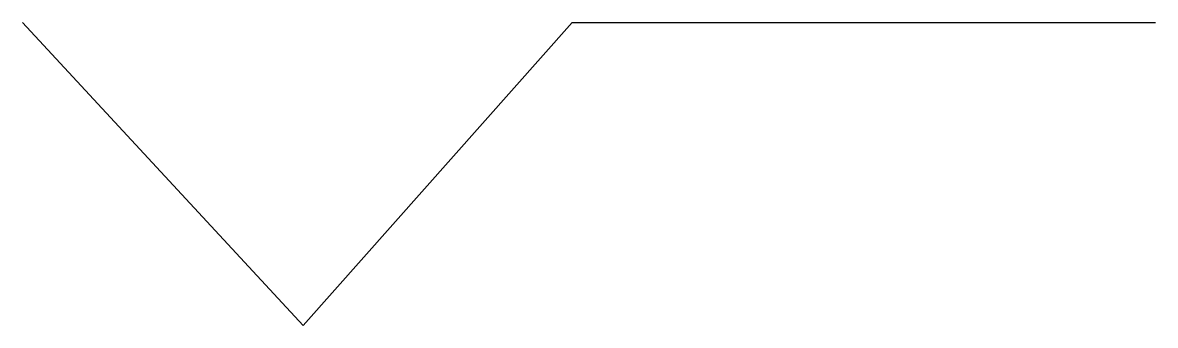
# Model space of a CAD drawing. Header units: inches. Extents: x 0 to 50.5, y -13.5 to 0.
import ezdxf

# ---------------------------------------------------------------- set-up
doc = ezdxf.new("R2010")
doc.units = ezdxf.units.IN
doc.header["$MEASUREMENT"] = 0

msp = doc.modelspace()

# ---------------------------------------------------------------- linework, layer by layer
for p, q in [((0, 0), (12.5, -13.5)), ((12.5, -13.5), (24.5, 0)), ((24.5, 0), (50.5, 0))]:
    msp.add_line(p, q)

doc.saveas('drawing.dxf')
